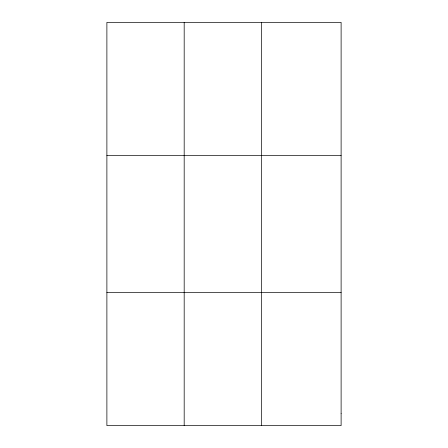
<?xml version="1.0" encoding="UTF-8"?>
<svg xmlns="http://www.w3.org/2000/svg" width="448" height="448" viewBox="0 0 448 448"><rect width="100%" height="100%" fill="white"/><g stroke="black" fill="none" stroke-linecap="round" stroke-linejoin="round"><path stroke-width="0.67" d="M184.184 22.4L184.184 425.6M261.475 22.4L261.475 425.6M106.887 155.456L341.113 155.456M106.887 292.544L341.113 292.544M341.113 413.504L341.113 425.6L106.887 425.6L106.887 22.4L341.113 22.4L341.113 413.504"/></g></svg>
